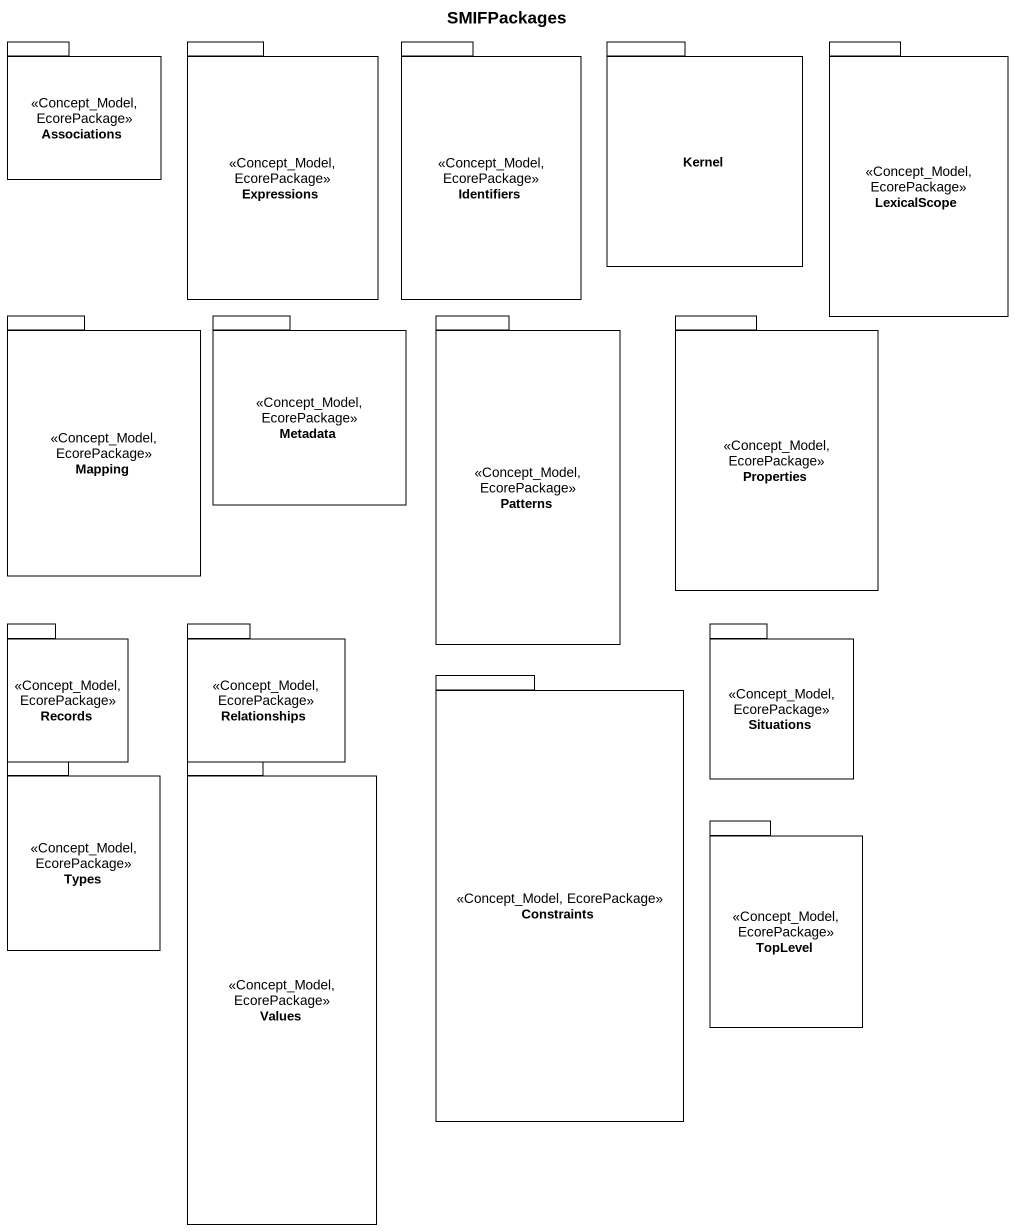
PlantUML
@startuml
title SMIFPackages
package Associations <<Concept_Model, EcorePackage>> {
}
package Expressions <<Concept_Model, EcorePackage>> {
}
package Identifiers <<Concept_Model, EcorePackage>> {
}
package Kernel {
}
package LexicalScope <<Concept_Model, EcorePackage>> {
}
package Mapping <<Concept_Model, EcorePackage>> {
}
package Metadata <<Concept_Model, EcorePackage>> {
}
package Patterns <<Concept_Model, EcorePackage>> {
}
package Properties <<Concept_Model, EcorePackage>> {
}
package Records <<Concept_Model, EcorePackage>> {
}
package Relationships <<Concept_Model, EcorePackage>> {
}
package Situations <<Concept_Model, EcorePackage>> {
}
package Constraints <<Concept_Model, EcorePackage>> {
}
package Types <<Concept_Model, EcorePackage>> {
}
package Values <<Concept_Model, EcorePackage>> {
}
package TopLevel <<Concept_Model, EcorePackage>> {
}
@enduml
